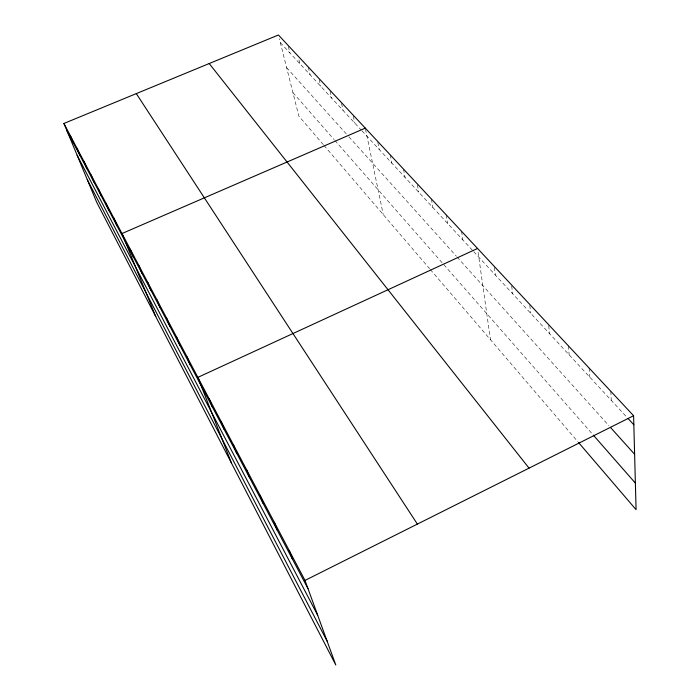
<?xml version="1.0" encoding="UTF-8"?>
<svg xmlns="http://www.w3.org/2000/svg" width="700" height="700" viewBox="0 0 700 700"><rect width="100%" height="100%" fill="white"/><g stroke="black" fill="none" stroke-linecap="round" stroke-linejoin="round"><path stroke-width="0.53" stroke-dasharray="3.5 2.62" d="M280.324 42.595L361.261 130.095M361.979 130.865L472.999 250.898M473.725 251.676L627.279 417.69M286.632 67.646L346.78 134.461M348.889 136.806L456.4 256.261M457.117 257.058L608.956 425.757M292.924 92.61L334.189 139.659M334.906 140.481L592.637 434.359M323.33 144.655L298.83 116.051L279.37 38.797M323.995 145.434L429.634 268.721M430.325 269.526L577.815 441.674M288.295 46.296L289.949 52.999M298.944 59.876L299.889 63.735M308.297 67.034L310.144 74.83M319.156 79.406L320.757 86.301M330.146 91.21L331.721 98.157M341.521 103.416L343.07 110.425M353.299 116.051L354.821 123.13M365.505 129.15L383.259 214.594M377.781 142.319L379.225 149.52M390.303 154.936L391.912 163.231M403.498 169.076L405.055 177.441M417.384 184.809L418.696 192.185M431.41 199.001L432.863 207.498M446.189 214.839L447.571 223.405M461.562 231.315L462.866 239.943M478.1 252.324L490.472 339.727M494.349 267.295L495.364 275.074M511.709 285.924L512.636 293.746M529.821 305.358L530.661 313.233M548.739 325.658L549.474 333.576M568.435 345.879L569.135 354.83M589.146 368.078L589.706 377.072M610.846 391.335L611.258 400.365"/><path stroke-width="1.05" d="M304.999 580.423L633.596 415.73L278.416 35L63.919 123.462L96.705 202.291L335.799 665L304.999 580.423L63.919 123.462M477.558 248.465L197.873 377.37L231.534 463.216M365.295 128.126L121.984 233.529L155.768 316.601M628.014 418.477L633.841 424.777M610.409 427.368L634.62 454.265M593.337 435.155L635.381 483.096M578.506 442.47L636.081 509.679L633.596 415.73M209.213 63.543L529.034 468.134M136.299 93.608L417.384 524.099M66.99 130.856L307.974 588.604M77.131 155.242L317.66 615.212M87.229 179.524L327.11 641.148M76.965 148.19L80.071 155.706M70.332 135.616L73.421 143.08M90.921 174.65L94.062 182.28M83.825 161.192L86.949 168.77M105.892 203.026L109.06 210.77M98.271 188.58L101.43 196.271M113.785 217.998L116.97 225.794M138.801 265.405L142.013 273.368M130.235 249.174L133.438 257.075M147.7 282.266L150.92 290.273M156.949 299.793L160.169 307.842M166.565 318.027L169.785 326.113M176.575 336.998L179.795 345.126M186.996 356.764L190.216 364.928M209.221 398.886L212.424 407.102M221.069 421.348L224.263 429.59M233.468 444.841L236.635 453.093M246.435 469.429L249.585 477.689M260.033 495.189L263.139 503.449M274.286 522.209L277.358 530.451M289.257 550.585L292.285 558.81"/></g></svg>
